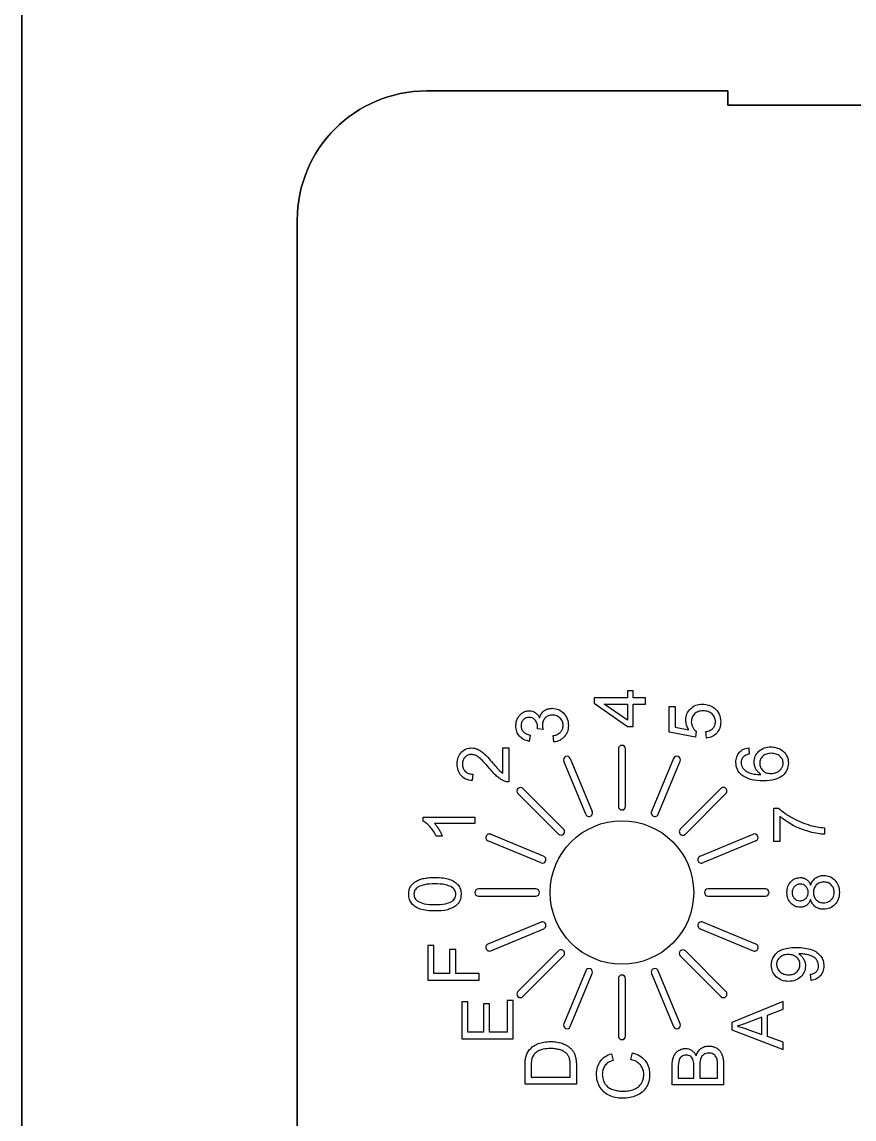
# Model space of a CAD drawing. Header units: millimetres. Extents: x 0 to 450, y 0 to 290.
# Drawn here: x 0 to 58, y 68.6 to 145 of the extents above; entities that cross this region are included whole.
import ezdxf

# ---------------------------------------------------------------- set-up
doc = ezdxf.new("R2010")
doc.units = ezdxf.units.MM
doc.header["$MEASUREMENT"] = 0
doc.layers.add('border', color=3, linetype='Continuous')
doc.layers.add('grave', color=1, linetype='Continuous')

msp = doc.modelspace()

# ---------------------------------------------------------------- linework, layer by layer
msp.add_lwpolyline([(450, 290), (450, 0), (0, 0), (0, 290)], close=True)
for points in [[(19.181, 131.192), (19.181, 15.684, 0.414214), (28.181, 6.684), (150.551, 6.684, 0.414214), (159.551, 15.684), (159.551, 131.192, 0.414214), (150.551, 140.192), (129.551, 140.192), (129.551, 139.192), (104.551, 139.192), (104.551, 140.192), (74.181, 140.192), (74.181, 139.192), (49.181, 139.192), (49.181, 140.192), (28.181, 140.192, 0.414213)], [(19.181, 131.192, -0.414213), (28.181, 140.192), (49.181, 140.192), (49.181, 139.192), (74.181, 139.192), (74.181, 140.192), (104.551, 140.192), (104.551, 139.192), (129.551, 139.192), (129.551, 140.192), (150.551, 140.192, -0.414214), (159.551, 131.192), (159.551, 15.684, -0.414214), (150.551, 6.684), (28.181, 6.684, -0.414214), (19.181, 15.684)]]:
    msp.add_lwpolyline(points, format="xyb", close=True)
msp.add_circle((41.81, 84.354), 5)
at = {"layer": 'border'}
msp.add_lwpolyline([(450, 0), (450, 290), (0, 290), (0, 0)], close=True, dxfattribs=at)
at = {"layer": 'grave'}
for p, q in [((45.1, 95.529), (45.1, 97.309)), ((45.1, 97.309), (45.52, 97.309)), ((45.52, 97.309), (45.52, 95.881)), ((36.319, 95.708), (35.933, 95.756)), ((45.52, 95.881), (46.482, 95.688)), ((46.992, 95.595), (46.938, 95.183)), ((47.693, 95.105), (47.654, 95.566)), ((35.425, 95.324), (35.347, 94.885)), ((37.069, 94.841), (37.01, 95.28)), ((46.938, 95.183), (45.1, 95.529)), ((33.503, 92.674), (33.503, 94.429)), ((33.503, 94.429), (33.926, 94.429)), ((33.926, 94.429), (33.926, 92.064)), ((50.643, 94.438), (50.677, 94.001)), ((39.283, 89.801), (37.752, 93.497)), ((38.214, 93.688), (39.745, 89.993)), ((31.414, 92.598), (31.367, 92.147)), ((37.391, 88.42), (34.562, 91.248)), ((34.916, 91.602), (37.744, 88.773)), ((52.39, 87.908), (52.39, 90.225)), ((52.39, 90.225), (52.731, 90.225)), ((27.961, 89.324), (27.961, 89.607)), ((27.961, 89.607), (31.555, 89.607)), ((31.555, 89.607), (31.555, 89.168)), ((52.812, 89.661), (52.812, 87.908)), ((31.555, 89.168), (28.755, 89.168)), ((55.922, 88.86), (55.922, 88.409)), ((29.285, 88.289), (28.86, 88.289)), ((36.171, 86.419), (32.476, 87.95)), ((32.667, 88.411), (36.363, 86.881)), ((47.258, 86.881), (50.953, 88.411)), ((51.145, 87.95), (47.449, 86.419)), ((52.812, 87.908), (52.39, 87.908)), ((46.23, 80.288), (49.058, 77.459)), ((48.704, 77.106), (45.876, 79.934)), ((54.986, 78.232), (54.947, 78.655)), ((51.568, 75.665), (50.577, 75.292)), ((51.568, 74.452), (51.568, 75.665)), ((50.518, 74.845), (51.568, 74.452)), ((41.082, 73.125), (41.191, 72.658)), ((42.424, 72.712), (42.544, 73.186)), ((35.058, 71.012), (35.058, 72.245)), ((35.48, 72.237), (35.48, 71.485)), ((38.214, 71.485), (38.214, 72.249)), ((38.637, 72.303), (38.637, 71.012)), ((45.316, 70.958), (45.316, 72.3)), ((45.738, 72.147), (45.738, 71.431)), ((46.82, 71.431), (46.82, 72.205)), ((47.242, 72.259), (47.242, 71.431)), ((48.473, 71.431), (48.473, 72.322)), ((48.895, 72.322), (48.895, 70.958)), ((35.48, 71.485), (38.214, 71.485)), ((45.738, 71.431), (46.82, 71.431)), ((47.242, 71.431), (48.473, 71.431)), ((38.637, 71.012), (35.058, 71.012)), ((48.895, 70.958), (45.316, 70.958))]:
    msp.add_line(p, q, dxfattribs=at)
for points in [[(43.45, 97.913), (42.593, 97.913), (42.593, 98.396), (42.19, 98.396), (42.19, 97.913), (39.871, 97.913), (39.871, 97.554), (42.19, 95.921), (42.593, 95.921), (42.593, 97.473), (43.45, 97.473)], [(42.19, 96.353), (40.577, 97.473), (42.19, 97.473)], [(31.852, 78.712), (30.226, 78.712), (30.226, 80.392), (29.803, 80.392), (29.803, 78.712), (28.695, 78.712), (28.695, 80.653), (28.273, 80.653), (28.273, 78.239), (31.852, 78.239)], [(34.231, 76.828), (33.809, 76.828), (33.809, 74.63), (32.59, 74.63), (32.59, 76.61), (32.17, 76.61), (32.17, 74.63), (31.074, 74.63), (31.074, 76.745), (30.652, 76.745), (30.652, 74.157), (34.231, 74.157)], [(53.038, 73.922), (51.954, 74.315), (51.954, 75.812), (53.038, 76.229), (53.038, 76.769), (49.458, 75.304), (49.458, 74.793), (53.038, 73.419)]]:
    msp.add_lwpolyline(points, close=True, dxfattribs=at)
for points in [[(42.06, 90.354), (42.06, 94.354, 1), (41.56, 94.354), (41.56, 90.354, 1)], [(44.337, 89.801), (45.868, 93.497, 1), (45.406, 93.688), (43.875, 89.993, 1)], [(46.23, 88.42), (49.058, 91.248, 1), (48.704, 91.602), (45.876, 88.773, 1)], [(31.81, 84.104), (35.81, 84.104, 1), (35.81, 84.604), (31.81, 84.604, 1)], [(47.81, 84.104), (51.81, 84.104, 1), (51.81, 84.604), (47.81, 84.604, 1)], [(36.171, 82.289), (32.476, 80.758, 1), (32.667, 80.296), (36.363, 81.827, 1)], [(47.258, 81.827), (50.953, 80.296, 1), (51.145, 80.758), (47.449, 82.289, 1)], [(37.391, 80.288), (34.562, 77.459, 1), (34.916, 77.106), (37.744, 79.934, 1)], [(39.283, 78.906), (37.752, 75.211, 1), (38.214, 75.019), (39.745, 78.715, 1)], [(43.875, 78.715), (45.406, 75.019, 1), (45.868, 75.211), (44.337, 78.906, 1)], [(41.56, 78.354), (41.56, 74.354, 1), (42.06, 74.354), (42.06, 78.354, 1)]]:
    msp.add_lwpolyline(points, format="xyb", close=True, dxfattribs=at)
msp.add_circle((41.81, 84.354), 5, dxfattribs=at)
for centre, start, end in [((37.983, 93.592), 22.5, 202.5), ((34.739, 91.425), 45, 225), ((39.514, 89.897), 202.5, 22.5), ((37.568, 88.596), 225, 45), ((32.571, 88.181), 67.5, 247.5), ((51.049, 88.181), 292.5, 112.5), ((36.267, 86.65), 247.5, 67.5), ((47.353, 86.65), 112.5, 292.5), ((46.053, 80.111), 45, 225), ((48.881, 77.283), 225, 45)]:
    msp.add_arc(centre, 0.25, start, end, dxfattribs=at)
for points, knots in [([(36.379, 97.009), (36.463, 97.06), (36.64, 97.168), (36.848, 97.179), (36.956, 97.185)], [0, 0, 0, 0, 0.02912511, 0.06119641, 0.06119641, 0.06119641, 0.06119641]), ([(36.956, 97.185), (37.107, 97.17), (37.408, 97.142), (37.636, 96.943), (37.751, 96.843)], [0, 0, 0, 0, 0.04413944, 0.08846695, 0.08846695, 0.08846695, 0.08846695]), ([(46.257, 96.364), (46.27, 96.514), (46.297, 96.812), (46.487, 97.041), (46.582, 97.155)], [0, 0, 0, 0, 0.04396875, 0.08734001, 0.08734001, 0.08734001, 0.08734001]), ([(46.582, 97.155), (46.7, 97.249), (46.945, 97.443), (47.256, 97.466), (47.417, 97.478)], [0, 0, 0, 0, 0.04428646, 0.09136764, 0.09136764, 0.09136764, 0.09136764]), ([(47.417, 97.478), (47.572, 97.467), (47.877, 97.445), (48.132, 97.277), (48.257, 97.194)], [0, 0, 0, 0, 0.04583817, 0.08998056, 0.08998056, 0.08998056, 0.08998056]), ([(48.257, 97.194), (48.384, 97.067), (48.642, 96.807), (48.675, 96.441), (48.691, 96.255)], [0, 0, 0, 0, 0.0521501, 0.1065301, 0.1065301, 0.1065301, 0.1065301]), ([(34.42, 95.962), (34.425, 96.057), (34.434, 96.244), (34.509, 96.416), (34.545, 96.501)], [0, 0, 0, 0, 0.02831224, 0.05579835, 0.05579835, 0.05579835, 0.05579835]), ([(34.545, 96.501), (34.59, 96.578), (34.678, 96.728), (34.819, 96.829), (34.888, 96.878)], [0, 0, 0, 0, 0.02635026, 0.05150271, 0.05150271, 0.05150271, 0.05150271]), ([(34.94, 96.394), (34.893, 96.334), (34.797, 96.209), (34.787, 96.053), (34.781, 95.971)], [0, 0, 0, 0, 0.02219818, 0.04602926, 0.04602926, 0.04602926, 0.04602926]), ([(34.888, 96.878), (34.961, 96.916), (35.106, 96.992), (35.269, 97.003), (35.35, 97.009)], [0, 0, 0, 0, 0.02444831, 0.04841448, 0.04841448, 0.04841448, 0.04841448]), ([(35.34, 96.557), (35.263, 96.551), (35.113, 96.538), (34.997, 96.441), (34.94, 96.394)], [0, 0, 0, 0, 0.02246997, 0.04420715, 0.04420715, 0.04420715, 0.04420715]), ([(35.792, 96.333), (35.734, 96.398), (35.615, 96.534), (35.434, 96.549), (35.34, 96.557)], [0, 0, 0, 0, 0.02510623, 0.05224382, 0.05224382, 0.05224382, 0.05224382]), ([(35.35, 97.009), (35.425, 97.004), (35.575, 96.994), (35.707, 96.921), (35.772, 96.884)], [0, 0, 0, 0, 0.02237336, 0.04451912, 0.04451912, 0.04451912, 0.04451912]), ([(35.772, 96.884), (35.833, 96.836), (35.961, 96.736), (36.036, 96.591), (36.075, 96.516)], [0, 0, 0, 0, 0.02303291, 0.04818776, 0.04818776, 0.04818776, 0.04818776]), ([(35.938, 95.827), (35.932, 95.918), (35.921, 96.097), (35.834, 96.255), (35.792, 96.333)], [0, 0, 0, 0, 0.02692259, 0.05319474, 0.05319474, 0.05319474, 0.05319474]), ([(36.075, 96.516), (36.105, 96.615), (36.162, 96.806), (36.308, 96.943), (36.379, 97.009)], [0, 0, 0, 0, 0.03036364, 0.05886113, 0.05886113, 0.05886113, 0.05886113]), ([(36.467, 96.521), (36.409, 96.449), (36.292, 96.302), (36.278, 96.114), (36.27, 96.018)], [0, 0, 0, 0, 0.02686561, 0.055128, 0.055128, 0.055128, 0.055128]), ([(36.966, 96.718), (36.87, 96.711), (36.683, 96.696), (36.538, 96.578), (36.467, 96.521)], [0, 0, 0, 0, 0.02805741, 0.05484616, 0.05484616, 0.05484616, 0.05484616]), ([(37.498, 96.505), (37.422, 96.567), (37.267, 96.693), (37.067, 96.71), (36.966, 96.718)], [0, 0, 0, 0, 0.02889628, 0.05855586, 0.05855586, 0.05855586, 0.05855586]), ([(37.713, 95.981), (37.704, 96.08), (37.687, 96.277), (37.561, 96.429), (37.498, 96.505)], [0, 0, 0, 0, 0.02909503, 0.05781441, 0.05781441, 0.05781441, 0.05781441]), ([(37.751, 96.843), (37.846, 96.719), (38.042, 96.464), (38.065, 96.144), (38.077, 95.979)], [0, 0, 0, 0, 0.04577052, 0.09419053, 0.09419053, 0.09419053, 0.09419053]), ([(46.482, 95.688), (46.416, 95.795), (46.289, 96.003), (46.268, 96.246), (46.257, 96.364)], [0, 0, 0, 0, 0.03706885, 0.07212838, 0.07212838, 0.07212838, 0.07212838]), ([(46.863, 96.8), (46.799, 96.723), (46.668, 96.562), (46.653, 96.354), (46.645, 96.247)], [0, 0, 0, 0, 0.02932796, 0.0607159, 0.0607159, 0.0607159, 0.0607159]), ([(47.456, 97.011), (47.34, 97.005), (47.121, 96.993), (46.945, 96.862), (46.863, 96.8)], [0, 0, 0, 0, 0.03404226, 0.06422729, 0.06422729, 0.06422729, 0.06422729]), ([(48.091, 96.792), (48.001, 96.856), (47.812, 96.991), (47.579, 97.004), (47.456, 97.011)], [0, 0, 0, 0, 0.03234495, 0.06841027, 0.06841027, 0.06841027, 0.06841027]), ([(48.33, 96.255), (48.32, 96.356), (48.299, 96.562), (48.161, 96.715), (48.091, 96.792)], [0, 0, 0, 0, 0.02990125, 0.06020051, 0.06020051, 0.06020051, 0.06020051]), ([(34.663, 95.251), (34.592, 95.354), (34.445, 95.568), (34.428, 95.828), (34.42, 95.962)], [0, 0, 0, 0, 0.03686075, 0.0763322, 0.0763322, 0.0763322, 0.0763322]), ([(34.781, 95.971), (34.787, 95.89), (34.799, 95.732), (34.895, 95.606), (34.942, 95.544)], [0, 0, 0, 0, 0.02384132, 0.04655009, 0.04655009, 0.04655009, 0.04655009]), ([(34.942, 95.544), (35.007, 95.492), (35.148, 95.377), (35.328, 95.343), (35.425, 95.324)], [0, 0, 0, 0, 0.02455101, 0.05384432, 0.05384432, 0.05384432, 0.05384432]), ([(35.933, 95.756), (35.935, 95.77), (35.937, 95.793), (35.938, 95.817), (35.938, 95.827)], [0, 0, 0, 0, 0.003984151, 0.007099337, 0.007099337, 0.007099337, 0.007099337]), ([(36.27, 96.018), (36.273, 95.971), (36.279, 95.866), (36.305, 95.764), (36.319, 95.708)], [0, 0, 0, 0, 0.01403026, 0.03144839, 0.03144839, 0.03144839, 0.03144839]), ([(37.01, 95.28), (37.121, 95.306), (37.321, 95.351), (37.479, 95.481), (37.548, 95.538)], [0, 0, 0, 0, 0.03372205, 0.06040708, 0.06040708, 0.06040708, 0.06040708]), ([(37.548, 95.538), (37.596, 95.603), (37.694, 95.734), (37.707, 95.898), (37.713, 95.981)], [0, 0, 0, 0, 0.02365744, 0.04814589, 0.04814589, 0.04814589, 0.04814589]), ([(38.077, 95.979), (38.067, 95.83), (38.047, 95.542), (37.878, 95.309), (37.796, 95.196)], [0, 0, 0, 0, 0.04368886, 0.08464274, 0.08464274, 0.08464274, 0.08464274]), ([(46.645, 96.247), (46.649, 96.179), (46.656, 96.045), (46.714, 95.923), (46.742, 95.864)], [0, 0, 0, 0, 0.02034598, 0.03986304, 0.03986304, 0.03986304, 0.03986304]), ([(46.742, 95.864), (46.776, 95.81), (46.843, 95.705), (46.943, 95.631), (46.992, 95.595)], [0, 0, 0, 0, 0.01885604, 0.03699408, 0.03699408, 0.03699408, 0.03699408]), ([(47.654, 95.566), (47.756, 95.586), (47.946, 95.623), (48.093, 95.747), (48.16, 95.804)], [0, 0, 0, 0, 0.03071424, 0.05681079, 0.05681079, 0.05681079, 0.05681079]), ([(48.16, 95.804), (48.21, 95.87), (48.31, 96.004), (48.323, 96.17), (48.33, 96.255)], [0, 0, 0, 0, 0.02421323, 0.04902314, 0.04902314, 0.04902314, 0.04902314]), ([(48.691, 96.255), (48.682, 96.102), (48.665, 95.81), (48.498, 95.571), (48.418, 95.457)], [0, 0, 0, 0, 0.04486587, 0.08575106, 0.08575106, 0.08575106, 0.08575106]), ([(35.347, 94.885), (35.211, 94.918), (34.95, 94.98), (34.755, 95.164), (34.663, 95.251)], [0, 0, 0, 0, 0.04137185, 0.07886633, 0.07886633, 0.07886633, 0.07886633]), ([(37.796, 95.196), (37.694, 95.103), (37.487, 94.914), (37.21, 94.866), (37.069, 94.841)], [0, 0, 0, 0, 0.04044859, 0.0824627, 0.0824627, 0.0824627, 0.0824627]), ([(48.418, 95.457), (48.317, 95.365), (48.111, 95.176), (47.835, 95.129), (47.693, 95.105)], [0, 0, 0, 0, 0.0399977, 0.08217247, 0.08217247, 0.08217247, 0.08217247]), ([(30.332, 93.309), (30.341, 93.468), (30.357, 93.768), (30.534, 94.01), (30.618, 94.124)], [0, 0, 0, 0, 0.04669189, 0.08806999, 0.08806999, 0.08806999, 0.08806999]), ([(30.618, 94.124), (30.719, 94.212), (30.923, 94.388), (31.191, 94.412), (31.326, 94.424)], [0, 0, 0, 0, 0.03911668, 0.07865432, 0.07865432, 0.07865432, 0.07865432]), ([(31.326, 94.424), (31.397, 94.421), (31.543, 94.413), (31.679, 94.362), (31.748, 94.337)], [0, 0, 0, 0, 0.0214143, 0.04336261, 0.04336261, 0.04336261, 0.04336261]), ([(31.748, 94.337), (31.821, 94.3), (31.978, 94.221), (32.113, 94.107), (32.185, 94.045)], [0, 0, 0, 0, 0.0242973, 0.05271448, 0.05271448, 0.05271448, 0.05271448]), ([(32.185, 94.045), (32.277, 93.956), (32.499, 93.741), (32.698, 93.505), (32.815, 93.367)], [0, 0, 0, 0, 0.03843259, 0.09255416, 0.09255416, 0.09255416, 0.09255416]), ([(49.751, 93.422), (49.759, 93.554), (49.775, 93.807), (49.919, 94.015), (49.988, 94.114)], [0, 0, 0, 0, 0.03887509, 0.07442257, 0.07442257, 0.07442257, 0.07442257]), ([(49.988, 94.114), (50.078, 94.196), (50.264, 94.365), (50.513, 94.413), (50.643, 94.438)], [0, 0, 0, 0, 0.0355058, 0.07426443, 0.07426443, 0.07426443, 0.07426443]), ([(51.023, 93.444), (51.037, 93.585), (51.065, 93.869), (51.253, 94.084), (51.347, 94.192)], [0, 0, 0, 0, 0.041476, 0.08336616, 0.08336616, 0.08336616, 0.08336616]), ([(51.347, 94.192), (51.466, 94.282), (51.713, 94.47), (52.022, 94.49), (52.183, 94.501)], [0, 0, 0, 0, 0.04371909, 0.09089451, 0.09089451, 0.09089451, 0.09089451]), ([(52.21, 94.052), (52.096, 94.046), (51.881, 94.035), (51.707, 93.912), (51.625, 93.854)], [0, 0, 0, 0, 0.03353898, 0.06286504, 0.06286504, 0.06286504, 0.06286504]), ([(52.183, 94.501), (52.293, 94.495), (52.51, 94.484), (52.71, 94.398), (52.809, 94.356)], [0, 0, 0, 0, 0.03270348, 0.06473412, 0.06473412, 0.06473412, 0.06473412]), ([(52.82, 93.852), (52.735, 93.91), (52.551, 94.035), (52.329, 94.046), (52.21, 94.052)], [0, 0, 0, 0, 0.03044865, 0.06535521, 0.06535521, 0.06535521, 0.06535521]), ([(52.809, 94.356), (52.9, 94.304), (53.076, 94.203), (53.194, 94.037), (53.252, 93.957)], [0, 0, 0, 0, 0.03081813, 0.06025255, 0.06025255, 0.06025255, 0.06025255]), ([(30.597, 92.496), (30.52, 92.61), (30.355, 92.855), (30.34, 93.151), (30.332, 93.309)], [0, 0, 0, 0, 0.04064736, 0.08696067, 0.08696067, 0.08696067, 0.08696067]), ([(30.875, 93.786), (30.823, 93.717), (30.714, 93.573), (30.702, 93.393), (30.696, 93.299)], [0, 0, 0, 0, 0.02537745, 0.0529362, 0.0529362, 0.0529362, 0.0529362]), ([(30.696, 93.299), (30.702, 93.2), (30.714, 93.011), (30.831, 92.862), (30.886, 92.791)], [0, 0, 0, 0, 0.02895846, 0.05536998, 0.05536998, 0.05536998, 0.05536998]), ([(31.316, 93.973), (31.232, 93.965), (31.066, 93.95), (30.939, 93.841), (30.875, 93.786)], [0, 0, 0, 0, 0.02452691, 0.04893536, 0.04893536, 0.04893536, 0.04893536]), ([(31.845, 93.768), (31.757, 93.827), (31.596, 93.937), (31.404, 93.962), (31.316, 93.973)], [0, 0, 0, 0, 0.03123988, 0.05741224, 0.05741224, 0.05741224, 0.05741224]), ([(32.603, 92.979), (32.465, 93.147), (32.233, 93.43), (31.957, 93.67), (31.845, 93.768)], [0, 0, 0, 0, 0.0650277, 0.1095517, 0.1095517, 0.1095517, 0.1095517]), ([(32.815, 93.367), (32.906, 93.258), (33.051, 93.084), (33.208, 92.92), (33.265, 92.86)], [0, 0, 0, 0, 0.04278631, 0.0678956, 0.0678956, 0.0678956, 0.0678956]), ([(50.162, 92.521), (50.042, 92.644), (49.798, 92.895), (49.767, 93.244), (49.751, 93.422)], [0, 0, 0, 0, 0.0498648, 0.1017308, 0.1017308, 0.1017308, 0.1017308]), ([(50.301, 93.835), (50.246, 93.772), (50.136, 93.646), (50.121, 93.479), (50.113, 93.395)], [0, 0, 0, 0, 0.02438635, 0.04888914, 0.04888914, 0.04888914, 0.04888914]), ([(50.113, 93.395), (50.117, 93.328), (50.126, 93.195), (50.196, 93.082), (50.23, 93.027)], [0, 0, 0, 0, 0.01993085, 0.0392026, 0.0392026, 0.0392026, 0.0392026]), ([(50.677, 94.001), (50.6, 93.982), (50.464, 93.949), (50.35, 93.869), (50.301, 93.835)], [0, 0, 0, 0, 0.023434, 0.04141981, 0.04141981, 0.04141981, 0.04141981]), ([(51.141, 92.963), (51.106, 93.04), (51.039, 93.194), (51.028, 93.361), (51.023, 93.444)], [0, 0, 0, 0, 0.02508842, 0.04985945, 0.04985945, 0.04985945, 0.04985945]), ([(51.625, 93.854), (51.563, 93.784), (51.437, 93.641), (51.42, 93.452), (51.412, 93.356)], [0, 0, 0, 0, 0.02749038, 0.0554706, 0.0554706, 0.0554706, 0.0554706]), ([(51.412, 93.356), (51.421, 93.261), (51.438, 93.07), (51.563, 92.924), (51.625, 92.851)], [0, 0, 0, 0, 0.02804014, 0.05607882, 0.05607882, 0.05607882, 0.05607882]), ([(53.045, 93.373), (53.035, 93.464), (53.014, 93.648), (52.886, 93.783), (52.82, 93.852)], [0, 0, 0, 0, 0.0264811, 0.0541682, 0.0541682, 0.0541682, 0.0541682]), ([(52.936, 93.01), (52.968, 93.067), (53.03, 93.181), (53.04, 93.31), (53.045, 93.373)], [0, 0, 0, 0, 0.01954109, 0.03835391, 0.03835391, 0.03835391, 0.03835391]), ([(53.406, 93.381), (53.39, 93.207), (53.358, 92.861), (53.12, 92.609), (53.002, 92.485)], [0, 0, 0, 0, 0.0508786, 0.1008497, 0.1008497, 0.1008497, 0.1008497]), ([(53.252, 93.957), (53.297, 93.868), (53.389, 93.687), (53.4, 93.484), (53.406, 93.381)], [0, 0, 0, 0, 0.02945267, 0.06021155, 0.06021155, 0.06021155, 0.06021155]), ([(31.367, 92.147), (31.212, 92.169), (30.921, 92.212), (30.7, 92.405), (30.597, 92.496)], [0, 0, 0, 0, 0.04587519, 0.08619709, 0.08619709, 0.08619709, 0.08619709]), ([(30.886, 92.791), (30.959, 92.736), (31.114, 92.617), (31.31, 92.605), (31.414, 92.598)], [0, 0, 0, 0, 0.02685609, 0.05728963, 0.05728963, 0.05728963, 0.05728963]), ([(33.145, 92.404), (33.059, 92.484), (32.865, 92.663), (32.696, 92.866), (32.603, 92.979)], [0, 0, 0, 0, 0.03507256, 0.07908852, 0.07908852, 0.07908852, 0.07908852]), ([(33.265, 92.86), (33.304, 92.824), (33.379, 92.756), (33.463, 92.701), (33.503, 92.674)], [0, 0, 0, 0, 0.01568666, 0.03022229, 0.03022229, 0.03022229, 0.03022229]), ([(51.67, 92.138), (51.364, 92.143), (50.828, 92.151), (50.362, 92.41), (50.162, 92.521)], [0, 0, 0, 0, 0.0901106, 0.1577979, 0.1577979, 0.1577979, 0.1577979]), ([(50.23, 93.027), (50.289, 92.96), (50.412, 92.82), (50.582, 92.741), (50.672, 92.699)], [0, 0, 0, 0, 0.02628348, 0.05551576, 0.05551576, 0.05551576, 0.05551576]), ([(50.672, 92.699), (50.789, 92.664), (51.058, 92.584), (51.34, 92.578), (51.5, 92.575)], [0, 0, 0, 0, 0.03637255, 0.08403729, 0.08403729, 0.08403729, 0.08403729]), ([(51.5, 92.575), (51.425, 92.63), (51.28, 92.736), (51.186, 92.889), (51.141, 92.963)], [0, 0, 0, 0, 0.02746894, 0.05332495, 0.05332495, 0.05332495, 0.05332495]), ([(51.625, 92.851), (51.704, 92.79), (51.869, 92.664), (52.077, 92.65), (52.186, 92.643)], [0, 0, 0, 0, 0.0291851, 0.06095313, 0.06095313, 0.06095313, 0.06095313]), ([(53.002, 92.485), (52.828, 92.384), (52.419, 92.148), (51.943, 92.142), (51.67, 92.138)], [0, 0, 0, 0, 0.0594812, 0.1396326, 0.1396326, 0.1396326, 0.1396326]), ([(52.186, 92.643), (52.261, 92.647), (52.411, 92.655), (52.55, 92.712), (52.62, 92.74)], [0, 0, 0, 0, 0.02234722, 0.04478512, 0.04478512, 0.04478512, 0.04478512]), ([(52.62, 92.74), (52.685, 92.774), (52.81, 92.841), (52.895, 92.955), (52.936, 93.01)], [0, 0, 0, 0, 0.02163182, 0.04201231, 0.04201231, 0.04201231, 0.04201231]), ([(33.621, 92.115), (33.539, 92.151), (33.367, 92.226), (33.221, 92.343), (33.145, 92.404)], [0, 0, 0, 0, 0.02670979, 0.05591823, 0.05591823, 0.05591823, 0.05591823]), ([(33.926, 92.064), (33.874, 92.065), (33.769, 92.066), (33.67, 92.099), (33.621, 92.115)], [0, 0, 0, 0, 0.01559851, 0.0311012, 0.0311012, 0.0311012, 0.0311012]), ([(52.731, 90.225), (52.87, 90.107), (53.171, 89.852), (53.513, 89.654), (53.698, 89.547)], [0, 0, 0, 0, 0.054333, 0.1182703, 0.1182703, 0.1182703, 0.1182703]), ([(53.748, 89.03), (53.574, 89.127), (53.244, 89.311), (52.951, 89.549), (52.812, 89.661)], [0, 0, 0, 0, 0.0596331, 0.1130964, 0.1130964, 0.1130964, 0.1130964]), ([(53.698, 89.547), (53.899, 89.442), (54.298, 89.234), (54.726, 89.097), (54.938, 89.029)], [0, 0, 0, 0, 0.0680114, 0.1346573, 0.1346573, 0.1346573, 0.1346573]), ([(28.44, 88.933), (28.363, 89.017), (28.221, 89.169), (28.042, 89.276), (27.961, 89.324)], [0, 0, 0, 0, 0.03384013, 0.06204286, 0.06204286, 0.06204286, 0.06204286]), ([(28.86, 88.289), (28.8, 88.407), (28.683, 88.637), (28.52, 88.836), (28.44, 88.933)], [0, 0, 0, 0, 0.03950592, 0.07712933, 0.07712933, 0.07712933, 0.07712933]), ([(28.755, 89.168), (28.807, 89.108), (28.92, 88.978), (29.009, 88.831), (29.058, 88.752)], [0, 0, 0, 0, 0.02378056, 0.05155298, 0.05155298, 0.05155298, 0.05155298]), ([(29.058, 88.752), (29.104, 88.671), (29.189, 88.522), (29.255, 88.362), (29.285, 88.289)], [0, 0, 0, 0, 0.02780212, 0.05158479, 0.05158479, 0.05158479, 0.05158479]), ([(54.902, 88.575), (54.704, 88.633), (54.306, 88.752), (53.935, 88.937), (53.748, 89.03)], [0, 0, 0, 0, 0.0618409, 0.1242261, 0.1242261, 0.1242261, 0.1242261]), ([(54.938, 89.029), (55.094, 88.988), (55.418, 88.905), (55.75, 88.876), (55.922, 88.86)], [0, 0, 0, 0, 0.04828224, 0.09996724, 0.09996724, 0.09996724, 0.09996724]), ([(55.922, 88.409), (55.766, 88.419), (55.421, 88.444), (55.086, 88.528), (54.902, 88.575)], [0, 0, 0, 0, 0.0468491, 0.1035713, 0.1035713, 0.1035713, 0.1035713]), ([(27.065, 84.738), (27.109, 84.808), (27.197, 84.949), (27.331, 85.047), (27.4, 85.097)], [0, 0, 0, 0, 0.02437199, 0.04946516, 0.04946516, 0.04946516, 0.04946516]), ([(27.4, 85.097), (27.479, 85.142), (27.647, 85.238), (27.834, 85.291), (27.932, 85.319)], [0, 0, 0, 0, 0.02732699, 0.05786128, 0.05786128, 0.05786128, 0.05786128]), ([(28.778, 84.948), (28.529, 84.951), (28.122, 84.955), (27.748, 84.801), (27.604, 84.742)], [0, 0, 0, 0, 0.073728, 0.12026, 0.12026, 0.12026, 0.12026]), ([(27.932, 85.319), (28.054, 85.343), (28.334, 85.396), (28.618, 85.398), (28.778, 85.4)], [0, 0, 0, 0, 0.03732704, 0.0851295, 0.0851295, 0.0851295, 0.0851295]), ([(28.778, 85.4), (28.969, 85.397), (29.313, 85.392), (29.646, 85.308), (29.795, 85.27)], [0, 0, 0, 0, 0.0570071, 0.1028162, 0.1028162, 0.1028162, 0.1028162]), ([(29.95, 84.742), (29.805, 84.801), (29.432, 84.954), (29.026, 84.95), (28.778, 84.948)], [0, 0, 0, 0, 0.0465895, 0.1200131, 0.1200131, 0.1200131, 0.1200131]), ([(29.795, 85.27), (29.914, 85.224), (30.141, 85.137), (30.312, 84.965), (30.393, 84.883)], [0, 0, 0, 0, 0.03791085, 0.07196247, 0.07196247, 0.07196247, 0.07196247]), ([(30.393, 84.883), (30.454, 84.789), (30.583, 84.592), (30.597, 84.356), (30.604, 84.233)], [0, 0, 0, 0, 0.03317004, 0.06947516, 0.06947516, 0.06947516, 0.06947516]), ([(53.306, 84.354), (53.315, 84.5), (53.332, 84.779), (53.499, 85.002), (53.578, 85.108)], [0, 0, 0, 0, 0.04284134, 0.08176719, 0.08176719, 0.08176719, 0.08176719]), ([(53.578, 85.108), (53.673, 85.191), (53.864, 85.358), (54.115, 85.382), (54.241, 85.394)], [0, 0, 0, 0, 0.03701224, 0.07381402, 0.07381402, 0.07381402, 0.07381402]), ([(54.238, 84.942), (54.161, 84.935), (54.008, 84.922), (53.89, 84.824), (53.832, 84.775)], [0, 0, 0, 0, 0.02263676, 0.04490686, 0.04490686, 0.04490686, 0.04490686]), ([(54.63, 84.78), (54.574, 84.827), (54.46, 84.922), (54.312, 84.935), (54.238, 84.942)], [0, 0, 0, 0, 0.02155954, 0.043334, 0.043334, 0.043334, 0.043334]), ([(54.241, 85.394), (54.32, 85.389), (54.475, 85.379), (54.609, 85.301), (54.674, 85.263)], [0, 0, 0, 0, 0.02351276, 0.04582798, 0.04582798, 0.04582798, 0.04582798]), ([(54.674, 85.263), (54.733, 85.212), (54.858, 85.102), (54.924, 84.948), (54.958, 84.866)], [0, 0, 0, 0, 0.02317621, 0.04937035, 0.04937035, 0.04937035, 0.04937035]), ([(54.958, 84.866), (54.998, 84.968), (55.073, 85.164), (55.23, 85.302), (55.305, 85.368)], [0, 0, 0, 0, 0.03223906, 0.06178324, 0.06178324, 0.06178324, 0.06178324]), ([(55.356, 84.88), (55.296, 84.804), (55.172, 84.649), (55.157, 84.452), (55.149, 84.351)], [0, 0, 0, 0, 0.02841482, 0.05795717, 0.05795717, 0.05795717, 0.05795717]), ([(55.305, 85.368), (55.39, 85.418), (55.567, 85.522), (55.771, 85.534), (55.876, 85.54)], [0, 0, 0, 0, 0.02924802, 0.06043013, 0.06043013, 0.06043013, 0.06043013]), ([(55.881, 85.091), (55.781, 85.083), (55.584, 85.067), (55.431, 84.941), (55.356, 84.88)], [0, 0, 0, 0, 0.02946849, 0.05780651, 0.05780651, 0.05780651, 0.05780651]), ([(55.876, 85.54), (56.023, 85.527), (56.315, 85.501), (56.537, 85.31), (56.648, 85.216)], [0, 0, 0, 0, 0.04300935, 0.08557606, 0.08557606, 0.08557606, 0.08557606]), ([(56.396, 84.886), (56.323, 84.946), (56.173, 85.068), (55.98, 85.083), (55.881, 85.091)], [0, 0, 0, 0, 0.02767747, 0.05663832, 0.05663832, 0.05663832, 0.05663832]), ([(56.599, 84.366), (56.592, 84.465), (56.577, 84.66), (56.456, 84.812), (56.396, 84.886)], [0, 0, 0, 0, 0.02919051, 0.05697069, 0.05697069, 0.05697069, 0.05697069]), ([(56.648, 85.216), (56.739, 85.095), (56.93, 84.843), (56.95, 84.526), (56.96, 84.361)], [0, 0, 0, 0, 0.04430463, 0.09278975, 0.09278975, 0.09278975, 0.09278975]), ([(26.949, 84.233), (26.953, 84.324), (26.961, 84.5), (27.031, 84.661), (27.065, 84.738)], [0, 0, 0, 0, 0.02719356, 0.05225005, 0.05225005, 0.05225005, 0.05225005]), ([(27.159, 83.585), (27.098, 83.679), (26.97, 83.875), (26.956, 84.11), (26.949, 84.233)], [0, 0, 0, 0, 0.03307273, 0.06919226, 0.06919226, 0.06919226, 0.06919226]), ([(27.604, 84.742), (27.519, 84.671), (27.357, 84.536), (27.327, 84.328), (27.313, 84.228)], [0, 0, 0, 0, 0.03180097, 0.06094916, 0.06094916, 0.06094916, 0.06094916]), ([(27.313, 84.228), (27.324, 84.132), (27.347, 83.937), (27.495, 83.809), (27.569, 83.744)], [0, 0, 0, 0, 0.02796589, 0.05652493, 0.05652493, 0.05652493, 0.05652493]), ([(30.243, 84.233), (30.228, 84.331), (30.198, 84.538), (30.035, 84.672), (29.95, 84.742)], [0, 0, 0, 0, 0.02880913, 0.06064739, 0.06064739, 0.06064739, 0.06064739]), ([(29.951, 83.724), (30.036, 83.794), (30.198, 83.927), (30.228, 84.134), (30.243, 84.233)], [0, 0, 0, 0, 0.03177515, 0.06057653, 0.06057653, 0.06057653, 0.06057653]), ([(30.604, 84.233), (30.59, 84.071), (30.563, 83.755), (30.341, 83.53), (30.233, 83.42)], [0, 0, 0, 0, 0.04712582, 0.09191752, 0.09191752, 0.09191752, 0.09191752]), ([(53.572, 83.607), (53.494, 83.712), (53.331, 83.933), (53.314, 84.209), (53.306, 84.354)], [0, 0, 0, 0, 0.03832235, 0.08083828, 0.08083828, 0.08083828, 0.08083828]), ([(53.832, 84.775), (53.784, 84.715), (53.686, 84.593), (53.673, 84.438), (53.667, 84.359)], [0, 0, 0, 0, 0.02247242, 0.0456984, 0.0456984, 0.0456984, 0.0456984]), ([(53.667, 84.359), (53.673, 84.279), (53.685, 84.123), (53.781, 84.001), (53.828, 83.941)], [0, 0, 0, 0, 0.0233602, 0.04565709, 0.04565709, 0.04565709, 0.04565709]), ([(54.629, 83.939), (54.676, 83.999), (54.773, 84.123), (54.784, 84.282), (54.79, 84.364)], [0, 0, 0, 0, 0.0223482, 0.04637002, 0.04637002, 0.04637002, 0.04637002]), ([(54.79, 84.364), (54.784, 84.443), (54.773, 84.599), (54.677, 84.721), (54.63, 84.78)], [0, 0, 0, 0, 0.02344517, 0.04551294, 0.04551294, 0.04551294, 0.04551294]), ([(55.149, 84.351), (55.157, 84.253), (55.172, 84.06), (55.294, 83.911), (55.354, 83.837)], [0, 0, 0, 0, 0.02881068, 0.05651353, 0.05651353, 0.05651353, 0.05651353]), ([(56.503, 83.988), (56.531, 84.047), (56.587, 84.167), (56.595, 84.3), (56.599, 84.366)], [0, 0, 0, 0, 0.01963049, 0.03937055, 0.03937055, 0.03937055, 0.03937055]), ([(56.96, 84.361), (56.95, 84.196), (56.93, 83.879), (56.738, 83.627), (56.647, 83.507)], [0, 0, 0, 0, 0.04849005, 0.09284318, 0.09284318, 0.09284318, 0.09284318]), ([(27.756, 83.196), (27.637, 83.243), (27.41, 83.33), (27.24, 83.503), (27.159, 83.585)], [0, 0, 0, 0, 0.03792235, 0.07192568, 0.07192568, 0.07192568, 0.07192568]), ([(27.569, 83.744), (27.723, 83.679), (28.106, 83.515), (28.526, 83.516), (28.778, 83.517)], [0, 0, 0, 0, 0.0495856, 0.1240819, 0.1240819, 0.1240819, 0.1240819]), ([(28.778, 83.517), (29.027, 83.515), (29.433, 83.511), (29.806, 83.664), (29.951, 83.724)], [0, 0, 0, 0, 0.0735758, 0.1201365, 0.1201365, 0.1201365, 0.1201365]), ([(30.233, 83.42), (30.041, 83.317), (29.589, 83.075), (29.074, 83.069), (28.778, 83.066)], [0, 0, 0, 0, 0.0644396, 0.1516817, 0.1516817, 0.1516817, 0.1516817]), ([(54.229, 83.326), (54.104, 83.337), (53.855, 83.361), (53.666, 83.525), (53.572, 83.607)], [0, 0, 0, 0, 0.03662852, 0.07305552, 0.07305552, 0.07305552, 0.07305552]), ([(53.828, 83.941), (53.884, 83.893), (53.995, 83.797), (54.141, 83.782), (54.214, 83.775)], [0, 0, 0, 0, 0.0216409, 0.04292354, 0.04292354, 0.04292354, 0.04292354]), ([(54.214, 83.775), (54.294, 83.781), (54.449, 83.793), (54.57, 83.891), (54.629, 83.939)], [0, 0, 0, 0, 0.0234309, 0.04557287, 0.04557287, 0.04557287, 0.04557287]), ([(54.673, 83.458), (54.607, 83.419), (54.469, 83.34), (54.311, 83.331), (54.229, 83.326)], [0, 0, 0, 0, 0.02265712, 0.04692978, 0.04692978, 0.04692978, 0.04692978]), ([(54.958, 83.863), (54.924, 83.779), (54.859, 83.623), (54.732, 83.51), (54.673, 83.458)], [0, 0, 0, 0, 0.02672343, 0.05015942, 0.05015942, 0.05015942, 0.05015942]), ([(55.28, 83.359), (55.207, 83.426), (55.056, 83.566), (54.992, 83.761), (54.958, 83.863)], [0, 0, 0, 0, 0.02919832, 0.06066267, 0.06066267, 0.06066267, 0.06066267]), ([(55.864, 83.182), (55.755, 83.188), (55.545, 83.199), (55.365, 83.307), (55.28, 83.359)], [0, 0, 0, 0, 0.03237778, 0.06192551, 0.06192551, 0.06192551, 0.06192551]), ([(55.354, 83.837), (55.427, 83.778), (55.577, 83.657), (55.769, 83.641), (55.867, 83.634)], [0, 0, 0, 0, 0.02767756, 0.05633265, 0.05633265, 0.05633265, 0.05633265]), ([(56.647, 83.507), (56.535, 83.412), (56.309, 83.22), (56.013, 83.195), (55.864, 83.182)], [0, 0, 0, 0, 0.04284247, 0.08660129, 0.08660129, 0.08660129, 0.08660129]), ([(55.867, 83.634), (55.929, 83.637), (56.056, 83.645), (56.172, 83.697), (56.23, 83.723)], [0, 0, 0, 0, 0.01862735, 0.0377187, 0.0377187, 0.0377187, 0.0377187]), ([(56.23, 83.723), (56.286, 83.756), (56.397, 83.823), (56.467, 83.933), (56.503, 83.988)], [0, 0, 0, 0, 0.0191287, 0.0384342, 0.0384342, 0.0384342, 0.0384342]), ([(28.778, 83.066), (28.586, 83.068), (28.24, 83.073), (27.905, 83.158), (27.756, 83.196)], [0, 0, 0, 0, 0.0573745, 0.1033223, 0.1033223, 0.1033223, 0.1033223]), ([(52.408, 79.93), (52.479, 80.022), (52.624, 80.209), (52.835, 80.315), (52.944, 80.37)], [0, 0, 0, 0, 0.03416831, 0.07008734, 0.07008734, 0.07008734, 0.07008734]), ([(52.944, 80.37), (53.085, 80.413), (53.412, 80.515), (53.755, 80.518), (53.951, 80.52)], [0, 0, 0, 0, 0.0440362, 0.1022932, 0.1022932, 0.1022932, 0.1022932]), ([(53.951, 80.52), (54.158, 80.517), (54.528, 80.512), (54.885, 80.414), (55.043, 80.371)], [0, 0, 0, 0, 0.0617274, 0.1106572, 0.1106572, 0.1106572, 0.1106572]), ([(55.043, 80.371), (55.169, 80.318), (55.409, 80.216), (55.58, 80.021), (55.662, 79.928)], [0, 0, 0, 0, 0.04030606, 0.07699131, 0.07699131, 0.07699131, 0.07699131]), ([(52.22, 79.292), (52.228, 79.406), (52.243, 79.632), (52.353, 79.831), (52.408, 79.93)], [0, 0, 0, 0, 0.03374561, 0.0672796, 0.0672796, 0.0672796, 0.0672796]), ([(52.806, 79.83), (52.741, 79.761), (52.613, 79.623), (52.593, 79.437), (52.584, 79.346)], [0, 0, 0, 0, 0.02774659, 0.05460284, 0.05460284, 0.05460284, 0.05460284]), ([(53.406, 80.032), (53.289, 80.026), (53.07, 80.014), (52.89, 79.889), (52.806, 79.83)], [0, 0, 0, 0, 0.03430709, 0.06448342, 0.06448342, 0.06448342, 0.06448342]), ([(53.998, 79.835), (53.916, 79.892), (53.739, 80.016), (53.523, 80.026), (53.406, 80.032)], [0, 0, 0, 0, 0.02943822, 0.0635162, 0.0635162, 0.0635162, 0.0635162]), ([(54.212, 79.333), (54.204, 79.43), (54.187, 79.621), (54.061, 79.764), (53.998, 79.835)], [0, 0, 0, 0, 0.02830982, 0.055825, 0.055825, 0.055825, 0.055825]), ([(54.217, 80.083), (54.205, 80.083), (54.175, 80.082), (54.146, 80.081), (54.129, 80.08)], [0, 0, 0, 0, 0.003662618, 0.00879284, 0.00879284, 0.00879284, 0.00879284]), ([(54.129, 80.08), (54.196, 80.032), (54.332, 79.933), (54.423, 79.792), (54.47, 79.72)], [0, 0, 0, 0, 0.02458986, 0.04995087, 0.04995087, 0.04995087, 0.04995087]), ([(54.754, 80.017), (54.666, 80.036), (54.489, 80.075), (54.308, 80.08), (54.217, 80.083)], [0, 0, 0, 0, 0.02706667, 0.05421634, 0.05421634, 0.05421634, 0.05421634]), ([(54.47, 79.72), (54.508, 79.643), (54.584, 79.486), (54.595, 79.313), (54.6, 79.226)], [0, 0, 0, 0, 0.02571243, 0.05158461, 0.05158461, 0.05158461, 0.05158461]), ([(55.173, 79.853), (55.113, 79.886), (54.98, 79.957), (54.834, 79.996), (54.754, 80.017)], [0, 0, 0, 0, 0.02030841, 0.04508577, 0.04508577, 0.04508577, 0.04508577]), ([(55.421, 79.603), (55.387, 79.652), (55.319, 79.75), (55.222, 79.819), (55.173, 79.853)], [0, 0, 0, 0, 0.01761184, 0.03546069, 0.03546069, 0.03546069, 0.03546069]), ([(55.513, 79.248), (55.51, 79.313), (55.504, 79.437), (55.448, 79.549), (55.421, 79.603)], [0, 0, 0, 0, 0.0191534, 0.03706971, 0.03706971, 0.03706971, 0.03706971]), ([(55.662, 79.928), (55.724, 79.824), (55.851, 79.612), (55.867, 79.365), (55.875, 79.238)], [0, 0, 0, 0, 0.03570287, 0.0730996, 0.0730996, 0.0730996, 0.0730996]), ([(52.552, 78.487), (52.455, 78.602), (52.259, 78.835), (52.233, 79.138), (52.22, 79.292)], [0, 0, 0, 0, 0.04390801, 0.08896032, 0.08896032, 0.08896032, 0.08896032]), ([(52.584, 79.346), (52.595, 79.25), (52.617, 79.054), (52.753, 78.91), (52.823, 78.835)], [0, 0, 0, 0, 0.02804995, 0.05771361, 0.05771361, 0.05771361, 0.05771361]), ([(52.823, 78.835), (52.911, 78.772), (53.096, 78.639), (53.324, 78.625), (53.443, 78.618)], [0, 0, 0, 0, 0.03193655, 0.06690693, 0.06690693, 0.06690693, 0.06690693]), ([(53.443, 78.618), (53.55, 78.625), (53.756, 78.639), (53.92, 78.764), (53.998, 78.824)], [0, 0, 0, 0, 0.03140177, 0.06043479, 0.06043479, 0.06043479, 0.06043479]), ([(53.998, 78.824), (54.061, 78.897), (54.186, 79.044), (54.203, 79.237), (54.212, 79.333)], [0, 0, 0, 0, 0.02806373, 0.05643349, 0.05643349, 0.05643349, 0.05643349]), ([(54.6, 79.226), (54.587, 79.084), (54.56, 78.798), (54.372, 78.582), (54.278, 78.474)], [0, 0, 0, 0, 0.04179941, 0.08366152, 0.08366152, 0.08366152, 0.08366152]), ([(54.947, 78.655), (55.036, 78.673), (55.197, 78.707), (55.323, 78.813), (55.379, 78.86)], [0, 0, 0, 0, 0.0268572, 0.04849096, 0.04849096, 0.04849096, 0.04849096]), ([(55.379, 78.86), (55.418, 78.915), (55.5, 79.032), (55.509, 79.174), (55.513, 79.248)], [0, 0, 0, 0, 0.01999439, 0.04179975, 0.04179975, 0.04179975, 0.04179975]), ([(55.875, 79.238), (55.867, 79.107), (55.852, 78.856), (55.709, 78.65), (55.641, 78.552)], [0, 0, 0, 0, 0.03858973, 0.07370926, 0.07370926, 0.07370926, 0.07370926]), ([(53.428, 78.166), (53.259, 78.177), (52.934, 78.198), (52.675, 78.394), (52.552, 78.487)], [0, 0, 0, 0, 0.04978453, 0.09520516, 0.09520516, 0.09520516, 0.09520516]), ([(54.278, 78.474), (54.158, 78.384), (53.907, 78.196), (53.593, 78.177), (53.428, 78.166)], [0, 0, 0, 0, 0.04390409, 0.09212867, 0.09212867, 0.09212867, 0.09212867]), ([(55.641, 78.552), (55.553, 78.472), (55.365, 78.303), (55.117, 78.257), (54.986, 78.232)], [0, 0, 0, 0, 0.03521793, 0.0742153, 0.0742153, 0.0742153, 0.0742153]), ([(50.577, 75.292), (50.44, 75.24), (50.195, 75.149), (49.945, 75.072), (49.834, 75.038)], [0, 0, 0, 0, 0.04375042, 0.07845726, 0.07845726, 0.07845726, 0.07845726]), ([(49.834, 75.038), (49.949, 75.012), (50.181, 74.961), (50.405, 74.884), (50.518, 74.845)], [0, 0, 0, 0, 0.03527753, 0.07108207, 0.07108207, 0.07108207, 0.07108207]), ([(35.109, 72.882), (35.136, 72.98), (35.19, 73.17), (35.308, 73.329), (35.365, 73.407)], [0, 0, 0, 0, 0.03018977, 0.05885018, 0.05885018, 0.05885018, 0.05885018]), ([(35.365, 73.407), (35.452, 73.496), (35.628, 73.677), (35.859, 73.778), (35.977, 73.83)], [0, 0, 0, 0, 0.03681348, 0.0750184, 0.0750184, 0.0750184, 0.0750184]), ([(36.82, 73.482), (36.652, 73.479), (36.351, 73.473), (36.078, 73.352), (35.957, 73.298)], [0, 0, 0, 0, 0.04986548, 0.08903762, 0.08903762, 0.08903762, 0.08903762]), ([(35.977, 73.83), (36.109, 73.871), (36.386, 73.957), (36.676, 73.966), (36.828, 73.971)], [0, 0, 0, 0, 0.04125265, 0.08658524, 0.08658524, 0.08658524, 0.08658524]), ([(37.51, 73.388), (37.406, 73.416), (37.18, 73.475), (36.946, 73.48), (36.82, 73.482)], [0, 0, 0, 0, 0.0322437, 0.06982334, 0.06982334, 0.06982334, 0.06982334]), ([(36.828, 73.971), (36.956, 73.968), (37.201, 73.962), (37.438, 73.903), (37.55, 73.875)], [0, 0, 0, 0, 0.03852576, 0.07308508, 0.07308508, 0.07308508, 0.07308508]), ([(37.963, 73.126), (37.899, 73.18), (37.764, 73.294), (37.598, 73.356), (37.51, 73.388)], [0, 0, 0, 0, 0.02478677, 0.0527021, 0.0527021, 0.0527021, 0.0527021]), ([(37.55, 73.875), (37.648, 73.843), (37.832, 73.783), (37.995, 73.68), (38.071, 73.631)], [0, 0, 0, 0, 0.03076052, 0.05775368, 0.05775368, 0.05775368, 0.05775368]), ([(38.071, 73.631), (38.136, 73.582), (38.258, 73.488), (38.352, 73.364), (38.396, 73.305)], [0, 0, 0, 0, 0.02414434, 0.04618997, 0.04618997, 0.04618997, 0.04618997]), ([(45.759, 73.347), (45.834, 73.387), (45.982, 73.468), (46.15, 73.481), (46.232, 73.487)], [0, 0, 0, 0, 0.02538787, 0.04978106, 0.04978106, 0.04978106, 0.04978106]), ([(46.232, 73.487), (46.307, 73.482), (46.46, 73.471), (46.595, 73.399), (46.664, 73.362)], [0, 0, 0, 0, 0.02249425, 0.04541764, 0.04541764, 0.04541764, 0.04541764]), ([(46.991, 72.986), (47.026, 73.087), (47.095, 73.28), (47.244, 73.419), (47.316, 73.486)], [0, 0, 0, 0, 0.03147256, 0.06034659, 0.06034659, 0.06034659, 0.06034659]), ([(47.316, 73.486), (47.397, 73.537), (47.562, 73.641), (47.758, 73.654), (47.858, 73.66)], [0, 0, 0, 0, 0.02824222, 0.0577416, 0.0577416, 0.0577416, 0.0577416]), ([(47.858, 73.66), (47.939, 73.656), (48.102, 73.648), (48.251, 73.585), (48.325, 73.554)], [0, 0, 0, 0, 0.02440632, 0.0482665, 0.0482665, 0.0482665, 0.0482665]), ([(48.325, 73.554), (48.392, 73.518), (48.518, 73.45), (48.613, 73.342), (48.658, 73.292)], [0, 0, 0, 0, 0.02251796, 0.04271649, 0.04271649, 0.04271649, 0.04271649]), ([(35.058, 72.245), (35.058, 72.368), (35.059, 72.581), (35.094, 72.792), (35.109, 72.882)], [0, 0, 0, 0, 0.03682651, 0.06401629, 0.06401629, 0.06401629, 0.06401629]), ([(35.553, 72.85), (35.532, 72.768), (35.48, 72.567), (35.48, 72.36), (35.48, 72.237)], [0, 0, 0, 0, 0.02544141, 0.06192538, 0.06192538, 0.06192538, 0.06192538]), ([(35.957, 73.298), (35.866, 73.236), (35.695, 73.12), (35.598, 72.936), (35.553, 72.85)], [0, 0, 0, 0, 0.03241458, 0.06116276, 0.06116276, 0.06116276, 0.06116276]), ([(38.148, 72.805), (38.125, 72.867), (38.082, 72.985), (38.001, 73.081), (37.963, 73.126)], [0, 0, 0, 0, 0.01975996, 0.03733832, 0.03733832, 0.03733832, 0.03733832]), ([(38.214, 72.249), (38.213, 72.355), (38.211, 72.543), (38.168, 72.725), (38.148, 72.805)], [0, 0, 0, 0, 0.03162865, 0.05608976, 0.05608976, 0.05608976, 0.05608976]), ([(38.396, 73.305), (38.434, 73.241), (38.513, 73.107), (38.554, 72.957), (38.576, 72.878)], [0, 0, 0, 0, 0.02213063, 0.04651815, 0.04651815, 0.04651815, 0.04651815]), ([(38.576, 72.878), (38.593, 72.789), (38.631, 72.599), (38.635, 72.406), (38.637, 72.303)], [0, 0, 0, 0, 0.0272729, 0.05792004, 0.05792004, 0.05792004, 0.05792004]), ([(40.039, 71.711), (40.048, 71.88), (40.066, 72.204), (40.233, 72.482), (40.312, 72.614)], [0, 0, 0, 0, 0.04990885, 0.09565656, 0.09565656, 0.09565656, 0.09565656]), ([(40.312, 72.614), (40.415, 72.728), (40.628, 72.963), (40.927, 73.07), (41.082, 73.125)], [0, 0, 0, 0, 0.0452485, 0.09356931, 0.09356931, 0.09356931, 0.09356931]), ([(41.191, 72.658), (41.073, 72.616), (40.856, 72.539), (40.696, 72.373), (40.623, 72.297)], [0, 0, 0, 0, 0.0370413, 0.06819943, 0.06819943, 0.06819943, 0.06819943]), ([(43.105, 72.339), (43.015, 72.424), (42.821, 72.607), (42.562, 72.676), (42.424, 72.712)], [0, 0, 0, 0, 0.03670898, 0.07879625, 0.07879625, 0.07879625, 0.07879625]), ([(42.544, 73.186), (42.724, 73.13), (43.065, 73.024), (43.315, 72.77), (43.434, 72.65)], [0, 0, 0, 0, 0.0554859, 0.1053211, 0.1053211, 0.1053211, 0.1053211]), ([(43.434, 72.65), (43.523, 72.511), (43.708, 72.223), (43.729, 71.881), (43.74, 71.704)], [0, 0, 0, 0, 0.0487545, 0.1009252, 0.1009252, 0.1009252, 0.1009252]), ([(45.316, 72.3), (45.318, 72.425), (45.322, 72.65), (45.393, 72.863), (45.425, 72.958)], [0, 0, 0, 0, 0.03705646, 0.06702456, 0.06702456, 0.06702456, 0.06702456]), ([(45.425, 72.958), (45.466, 73.036), (45.547, 73.192), (45.689, 73.295), (45.759, 73.347)], [0, 0, 0, 0, 0.02604707, 0.05185275, 0.05185275, 0.05185275, 0.05185275]), ([(45.788, 72.691), (45.774, 72.619), (45.738, 72.44), (45.738, 72.257), (45.738, 72.147)], [0, 0, 0, 0, 0.02186995, 0.05479168, 0.05479168, 0.05479168, 0.05479168]), ([(45.974, 72.935), (45.932, 72.903), (45.848, 72.839), (45.808, 72.741), (45.788, 72.691)], [0, 0, 0, 0, 0.015425, 0.03117503, 0.03117503, 0.03117503, 0.03117503]), ([(46.288, 73.021), (46.231, 73.017), (46.12, 73.011), (46.022, 72.96), (45.974, 72.935)], [0, 0, 0, 0, 0.01688979, 0.03285083, 0.03285083, 0.03285083, 0.03285083]), ([(46.6, 72.929), (46.555, 72.956), (46.458, 73.012), (46.347, 73.018), (46.288, 73.021)], [0, 0, 0, 0, 0.01562741, 0.03299084, 0.03299084, 0.03299084, 0.03299084]), ([(46.778, 72.657), (46.759, 72.712), (46.722, 72.818), (46.639, 72.893), (46.6, 72.929)], [0, 0, 0, 0, 0.01737405, 0.03298369, 0.03298369, 0.03298369, 0.03298369]), ([(46.664, 73.362), (46.729, 73.314), (46.865, 73.212), (46.948, 73.064), (46.991, 72.986)], [0, 0, 0, 0, 0.02407108, 0.05034428, 0.05034428, 0.05034428, 0.05034428]), ([(46.82, 72.205), (46.82, 72.296), (46.82, 72.448), (46.79, 72.597), (46.778, 72.657)], [0, 0, 0, 0, 0.02705848, 0.04545124, 0.04545124, 0.04545124, 0.04545124]), ([(47.302, 72.783), (47.285, 72.709), (47.244, 72.537), (47.243, 72.36), (47.242, 72.259)], [0, 0, 0, 0, 0.02263528, 0.05285419, 0.05285419, 0.05285419, 0.05285419]), ([(47.51, 73.067), (47.464, 73.029), (47.371, 72.952), (47.325, 72.84), (47.302, 72.783)], [0, 0, 0, 0, 0.01754548, 0.03569729, 0.03569729, 0.03569729, 0.03569729]), ([(47.858, 73.17), (47.794, 73.166), (47.67, 73.158), (47.562, 73.097), (47.51, 73.067)], [0, 0, 0, 0, 0.0188821, 0.03670899, 0.03670899, 0.03670899, 0.03670899]), ([(48.159, 73.099), (48.113, 73.119), (48.017, 73.162), (47.912, 73.167), (47.858, 73.17)], [0, 0, 0, 0, 0.01503736, 0.03121724, 0.03121724, 0.03121724, 0.03121724]), ([(48.358, 72.918), (48.332, 72.953), (48.278, 73.027), (48.2, 73.074), (48.159, 73.099)], [0, 0, 0, 0, 0.01306241, 0.02710796, 0.02710796, 0.02710796, 0.02710796]), ([(48.456, 72.645), (48.445, 72.696), (48.425, 72.791), (48.379, 72.878), (48.358, 72.918)], [0, 0, 0, 0, 0.01551446, 0.02916506, 0.02916506, 0.02916506, 0.02916506]), ([(48.473, 72.322), (48.473, 72.388), (48.473, 72.495), (48.461, 72.602), (48.456, 72.645)], [0, 0, 0, 0, 0.01953592, 0.03229577, 0.03229577, 0.03229577, 0.03229577]), ([(48.658, 73.292), (48.695, 73.234), (48.774, 73.113), (48.814, 72.973), (48.835, 72.9)], [0, 0, 0, 0, 0.020392, 0.04320678, 0.04320678, 0.04320678, 0.04320678]), ([(48.835, 72.9), (48.853, 72.813), (48.891, 72.622), (48.894, 72.428), (48.895, 72.322)], [0, 0, 0, 0, 0.02659568, 0.05815578, 0.05815578, 0.05815578, 0.05815578]), ([(40.623, 72.297), (40.571, 72.21), (40.461, 72.027), (40.45, 71.814), (40.444, 71.701)], [0, 0, 0, 0, 0.02988885, 0.06302667, 0.06302667, 0.06302667, 0.06302667]), ([(43.335, 71.665), (43.326, 71.791), (43.31, 72.036), (43.172, 72.24), (43.105, 72.339)], [0, 0, 0, 0, 0.0371884, 0.0723315, 0.0723315, 0.0723315, 0.0723315]), ([(40.255, 70.843), (40.192, 70.979), (40.064, 71.254), (40.048, 71.558), (40.039, 71.711)], [0, 0, 0, 0, 0.04446999, 0.09016998, 0.09016998, 0.09016998, 0.09016998]), ([(40.444, 71.701), (40.451, 71.572), (40.463, 71.326), (40.584, 71.113), (40.642, 71.012)], [0, 0, 0, 0, 0.03819364, 0.07264685, 0.07264685, 0.07264685, 0.07264685]), ([(43.166, 71.057), (43.216, 71.152), (43.314, 71.343), (43.328, 71.558), (43.335, 71.665)], [0, 0, 0, 0, 0.03184901, 0.06368398, 0.06368398, 0.06368398, 0.06368398]), ([(43.74, 71.704), (43.734, 71.526), (43.722, 71.194), (43.573, 70.899), (43.505, 70.763)], [0, 0, 0, 0, 0.05278932, 0.09803842, 0.09803842, 0.09803842, 0.09803842]), ([(40.887, 70.235), (40.757, 70.313), (40.5, 70.468), (40.336, 70.719), (40.255, 70.843)], [0, 0, 0, 0, 0.04484219, 0.08874001, 0.08874001, 0.08874001, 0.08874001]), ([(40.642, 71.012), (40.714, 70.926), (40.859, 70.753), (41.068, 70.666), (41.173, 70.622)], [0, 0, 0, 0, 0.03306069, 0.06670444, 0.06670444, 0.06670444, 0.06670444]), ([(41.173, 70.622), (41.285, 70.59), (41.51, 70.524), (41.743, 70.515), (41.86, 70.51)], [0, 0, 0, 0, 0.03487636, 0.06987076, 0.06987076, 0.06987076, 0.06987076]), ([(41.86, 70.51), (42.004, 70.514), (42.276, 70.522), (42.535, 70.604), (42.657, 70.643)], [0, 0, 0, 0, 0.04288433, 0.08116474, 0.08116474, 0.08116474, 0.08116474]), ([(42.657, 70.643), (42.763, 70.692), (42.968, 70.787), (43.102, 70.969), (43.166, 71.057)], [0, 0, 0, 0, 0.03426778, 0.06654507, 0.06654507, 0.06654507, 0.06654507]), ([(43.505, 70.763), (43.415, 70.648), (43.23, 70.412), (42.961, 70.279), (42.822, 70.211)], [0, 0, 0, 0, 0.04301941, 0.08876855, 0.08876855, 0.08876855, 0.08876855]), ([(41.863, 70.022), (41.686, 70.029), (41.348, 70.042), (41.036, 70.173), (40.887, 70.235)], [0, 0, 0, 0, 0.0526094, 0.1005617, 0.1005617, 0.1005617, 0.1005617]), ([(42.822, 70.211), (42.669, 70.156), (42.359, 70.044), (42.03, 70.029), (41.863, 70.022)], [0, 0, 0, 0, 0.04845043, 0.09829696, 0.09829696, 0.09829696, 0.09829696])]:
    msp.add_open_spline(points, degree=3, knots=knots, dxfattribs=at)

doc.saveas('drawing.dxf')
